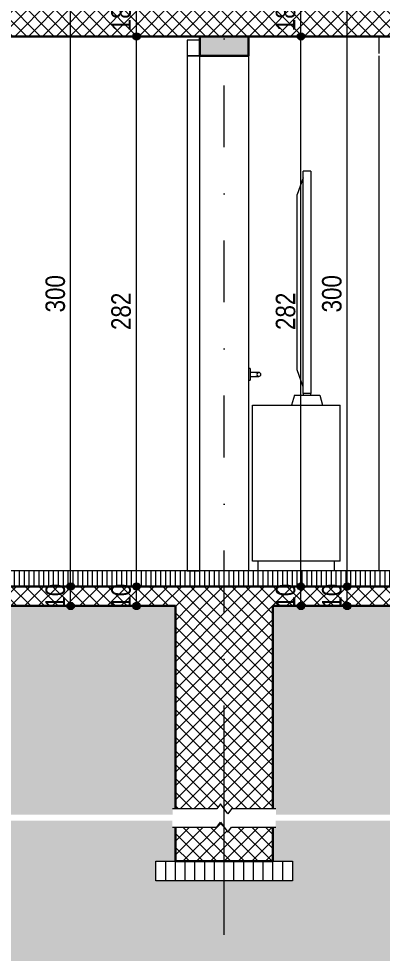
# Model space of a CAD drawing. Header units: centimetres. Extents: x -1987 to 51, y -192 to 807.
# Drawn here: x -1457 to -1270.6, y -192.1 to 291 of the extents above; entities that cross this region are included whole.
import ezdxf

# ---------------------------------------------------------------- set-up
doc = ezdxf.new("R2010")
doc.units = ezdxf.units.CM
doc.linetypes.add('Dash', pattern=[31.75, 15.875, -15.875])
doc.linetypes.add('Dash dot', pattern=[79.375, 31.75, -23.8125, 0, -23.8125])
for name, color, linetype, lineweight in [('A-ANNO-DIMS', 7, 'Continuous', 9), ('A-ANNO-DIMS-50', 7, 'Continuous', 9), ('A-DETL-GENF', 7, 'Continuous', 9), ('A-DETL-MBND', 7, 'Continuous', 9), ('A-DOOR', 7, 'Continuous', 9), ('A-DOOR-FRAM', 7, 'Continuous', 15), ('A-FLOR-FNSH', 7, 'Continuous', 9), ('A-FLOR-LEVL', 7, 'Continuous', 9), ('A-FLOR-PATT', 7, 'Continuous', 9), ('A-WALL', 7, 'Continuous', 9), ('A-WALL-PATT', 7, 'Continuous', 9), ('E-ELEC-EQPM', 7, 'Continuous', 9), ('I-FURN', 7, 'Continuous', 9), ('S-COLS', 7, 'Continuous', 9), ('S-GRID', 7, 'Continuous', 9)]:
    doc.layers.add(name, color=color, linetype=linetype, lineweight=lineweight)
doc.layers.add('A-DETL', color=7, linetype='Continuous', lineweight=9, true_color=0x008000)
doc.styles.add('Arial Narrow', font='ARIALN.TTF', dxfattribs={"height": 10})
doc.dimstyles.new('TEC_DIM', dxfattribs={"dimscale": 30.48, "dimtxt": 10.23431, "dimasz": 0.492126, "dimexe": 0.393701, "dimexo": 0.246063, "dimgap": 0, "dimtad": 1, "dimdec": 0, "dimzin": 0, "dimdsep": 46, "dimtxsty": 'Arial Narrow', "dimblk1": 'DOTSMALL', "dimblk2": 'DOTSMALL', "dimsah": 1, "dimcen": 0.09, "dimazin": 0, "dimtfac": 1, "dimtdec": 4, "dimtix": 1, "dimtmove": 0, "dimatfit": 3, "dimfxl": 0, "dimtvp": 1, "dimtolj": 1, "dimtzin": 0, "dimarcsym": 0})
pattern_1 = [(45, (-985.806, 295.661), (-3.535534, 3.535534), []), (135, (-985.806, 295.661), (-3.535534, -3.535534), [])]
pattern_2 = [(0, (-985.806, 295.661), (19.05, 19.05), [19.05, -19.05]), (0, (-985.806, 302.805), (19.05, 19.05), [19.05, -19.05]), (0, (-985.806, 309.948), (19.05, 19.05), [19.05, -19.05]), (90, (-983.425, 312.33), (-19.05, 19.05), [19.05, -19.05]), (90, (-976.281, 312.33), (-19.05, 19.05), [19.05, -19.05]), (90, (-969.137, 312.33), (-19.05, 19.05), [19.05, -19.05])]

# ---------------------------------------------------------------- blocks, each defined once
blk = doc.blocks.new('TEC-DOOR-DBL - 145x200-2360308-1-1')
at = {"layer": 'A-DOOR'}
for p, q in [((-1338.34, 111.7), (-1339.14, 111.7)), ((-1338.34, 111.7), (-1338.34, 108.7)), ((-1335.34, 109.7), (-1338.34, 109.7)), ((-1338.34, 108.7), (-1338.34, 105.7)), ((-1338.34, 107.7), (-1335.34, 107.7)), ((-1339.14, 105.7), (-1338.34, 105.7))]:
    blk.add_line(p, q, dxfattribs=at)
at = {"layer": 'A-DOOR', "flags": 128}
for points in [[(-1334.97, 109.7), (-1335.03, 109.7), (-1335.09, 109.7), (-1335.15, 109.7), (-1335.21, 109.7), (-1335.27, 109.7), (-1335.33, 109.7), (-1335.34, 109.7)], [(-1335.34, 109.7), (-1335.28, 109.7), (-1335.22, 109.7), (-1335.16, 109.7), (-1335.1, 109.7), (-1335.05, 109.7), (-1334.99, 109.7), (-1334.93, 109.7), (-1334.87, 109.7), (-1334.82, 109.7), (-1334.76, 109.7), (-1334.7, 109.7), (-1334.65, 109.7), (-1334.6, 109.7), (-1334.55, 109.7), (-1334.5, 109.7), (-1334.45, 109.7), (-1334.4, 109.7), (-1334.35, 109.7), (-1334.31, 109.7), (-1334.27, 109.7), (-1334.23, 109.7), (-1334.19, 109.7), (-1334.15, 109.7), (-1334.11, 109.7), (-1334.08, 109.7), (-1334.05, 109.7), (-1334.02, 109.7), (-1333.99, 109.7), (-1333.97, 109.7), (-1333.95, 109.7)], [(-1335.34, 107.7), (-1335.28, 107.7), (-1335.22, 107.7), (-1335.16, 107.7), (-1335.1, 107.7), (-1335.05, 107.7), (-1334.99, 107.7), (-1334.93, 107.7), (-1334.87, 107.7), (-1334.82, 107.7), (-1334.76, 107.7), (-1334.7, 107.7), (-1334.65, 107.7), (-1334.6, 107.7), (-1334.55, 107.7), (-1334.5, 107.7), (-1334.45, 107.7), (-1334.4, 107.7), (-1334.35, 107.7), (-1334.31, 107.7), (-1334.27, 107.7), (-1334.23, 107.7), (-1334.19, 107.7), (-1334.15, 107.7), (-1334.11, 107.7), (-1334.08, 107.7), (-1334.05, 107.7), (-1334.02, 107.7), (-1333.99, 107.7), (-1333.97, 107.7), (-1333.95, 107.7)], [(-1333.94, 107.7), (-1333.96, 107.7), (-1333.99, 107.7), (-1334.01, 107.7), (-1334.04, 107.7), (-1334.07, 107.7), (-1334.11, 107.7), (-1334.14, 107.7), (-1334.18, 107.7), (-1334.22, 107.7), (-1334.26, 107.7), (-1334.3, 107.7), (-1334.34, 107.7), (-1334.39, 107.7), (-1334.43, 107.7), (-1334.48, 107.7), (-1334.53, 107.7), (-1334.58, 107.7), (-1334.64, 107.7), (-1334.69, 107.7), (-1334.74, 107.7), (-1334.8, 107.7), (-1334.86, 107.7), (-1334.91, 107.7), (-1334.97, 107.7), (-1335.03, 107.7), (-1335.09, 107.7), (-1335.15, 107.7), (-1335.21, 107.7), (-1335.27, 107.7), (-1335.33, 107.7), (-1335.34, 107.7)], [(-1333.94, 109.7), (-1333.96, 109.7), (-1333.99, 109.7), (-1334.01, 109.7), (-1334.04, 109.7), (-1334.07, 109.7), (-1334.11, 109.7), (-1334.14, 109.7), (-1334.18, 109.7), (-1334.22, 109.7), (-1334.26, 109.7), (-1334.3, 109.7), (-1334.34, 109.7), (-1334.39, 109.7), (-1334.43, 109.7), (-1334.48, 109.7), (-1334.53, 109.7), (-1334.58, 109.7), (-1334.64, 109.7), (-1334.69, 109.7), (-1334.74, 109.7), (-1334.8, 109.7), (-1334.86, 109.7), (-1334.91, 109.7)]]:
    blk.add_lwpolyline(points, dxfattribs=at)
at = {"layer": 'A-DOOR'}
for start, end in [(0, 180), (180, 0)]:
    blk.add_arc((-1333.84, 108.7), 1, start, end, dxfattribs=at)
blk = doc.blocks.new('TU SF 1 - Schiebetüre Aufgesetzt - ML - 885 x 2135-2435081-1-1')
at = {"layer": 'A-DOOR', "lineweight": 15}
for p, q in [((-1364.14, 272), (-1370.64, 272)), ((-1370.64, 272), (-1370.64, 8)), ((-1364.14, 8), (-1364.14, 272)), ((-1370.64, 8), (-1364.14, 8))]:
    blk.add_line(p, q, dxfattribs=at)
at = {"layer": 'A-DOOR-FRAM'}
for p, q in [((-1364.14, 280), (-1370.64, 280)), ((-1370.64, 280), (-1370.64, 272)), ((-1364.14, 272), (-1364.14, 280)), ((-1370.64, 272), (-1364.14, 272))]:
    blk.add_line(p, q, dxfattribs=at)
blk = doc.blocks.new('ШКАФ - ШКАФ-2262984-1-1')
at = {"layer": 'I-FURN', "color": 253, "true_color": 0xaaaaaa}
for p, q in [((-1337.14, 93), (-1292.14, 93)), ((-1337.14, 13), (-1337.14, 93)), ((-1292.14, 13), (-1292.14, 93)), ((-1292.14, 13), (-1337.14, 13)), ((-1334.14, 8), (-1334.14, 13)), ((-1295.14, 8), (-1295.14, 13))]:
    blk.add_line(p, q, dxfattribs=at)
blk = doc.blocks.new('TV - 85 Zoll-2243002-1-1')
at = {"layer": 'E-ELEC-EQPM', "color": 253, "true_color": 0xaaaaaa}
for p, q in [((-1311.14, 99), (-1311.14, 212.9)), ((-1307.14, 212.9), (-1311.14, 212.9)), ((-1307.14, 212.9), (-1307.14, 99)), ((-1311.14, 209.47), (-1314.14, 200.9)), ((-1314.14, 111), (-1314.14, 200.9)), ((-1311.14, 102.43), (-1314.14, 111)), ((-1315.64, 98), (-1317.14, 93)), ((-1311.14, 99), (-1311.14, 98)), ((-1307.14, 99), (-1311.14, 99)), ((-1307.14, 98), (-1307.14, 99)), ((-1302.64, 98), (-1301.14, 93))]:
    blk.add_line(p, q, dxfattribs=at)
at = {"layer": 'E-ELEC-EQPM', "color": 253, "true_color": 0xaaaaaa, "flags": 128}
for points in [[(-1315.64, 98), (-1315.42, 98), (-1314.77, 98), (-1313.74, 98), (-1312.39, 98), (-1310.83, 98), (-1309.14, 98)], [(-1309.14, 98), (-1307.46, 98), (-1305.89, 98), (-1304.55, 98), (-1303.51, 98), (-1302.86, 98), (-1302.64, 98)]]:
    blk.add_lwpolyline(points, dxfattribs=at)
blk = doc.blocks.new('TEC-BREAKLINE - M_Break Line-2500870-1-1')
at = {"layer": 'A-DETL-GENF'}
for p, q in [((-1762.95, -114), (-1785.63, -114)), ((-1761.05, -111.46), (-1762.95, -114)), ((-1757.24, -116.54), (-1761.05, -111.46)), ((-1755.33, -114), (-1757.24, -116.54)), ((-1732.57, -114), (-1755.33, -114))]:
    blk.add_line(p, q, dxfattribs=at)
blk = doc.blocks.new('TEC-BREAKLINE - M_Break Line-V26-1-1')
at = {"layer": 'A-DETL-GENF'}
for p, q in [((-1785.72, -123.37), (-1762.95, -123.37)), ((-1762.95, -123.37), (-1761.05, -120.83)), ((-1761.05, -120.83), (-1757.24, -125.91)), ((-1757.24, -125.91), (-1755.33, -123.37)), ((-1755.33, -123.37), (-1732.66, -123.37))]:
    blk.add_line(p, q, dxfattribs=at)
blk = doc.blocks.new('DIMBLOCK11-1-1')
at = {"layer": 'A-ANNO-DIMS-50', "transparency": 16777216}
h = blk.add_hatch(color=256, dxfattribs=at)
edge = h.paths.add_edge_path()
edge.add_arc((-1396.65, 0), 1.87, 0, 360)
h = blk.add_hatch(color=256, dxfattribs=at)
edge = h.paths.add_edge_path()
edge.add_arc((-1396.65, -10), 1.87, 0, 360)
for p, q in [((-1391.8, 0), (-1408.65, 0)), ((-1396.65, -10), (-1396.65, 0)), ((-1396.65, 0), (-1391.8, 0)), ((-1391.8, -10), (-1408.65, -10)), ((-1396.65, -10), (-1391.8, -10))]:
    blk.add_line(p, q, dxfattribs=at)
for centre in [(-1396.65, 0), (-1396.65, -10)]:
    blk.add_circle(centre, 1.87, dxfattribs=at)
at = {"layer": 'A-ANNO-DIMS-50', "color": 0, "transparency": 16777216, "insert": (-1409.57, -11.34), "char_height": 10, "width": 15.2053, "attachment_point": 1, "rotation": 90, "line_spacing_factor": 0.974696, "style": 'Arial Narrow'}
blk.add_mtext('10', dxfattribs=at)
blk = doc.blocks.new('_DotSmall')
at = {"color": 0, "linetype": 'ByBlock', "const_width": 0.5}
blk.add_lwpolyline([(-0.0625, 0, 1), (0.0625, 0, 1)], format="xyb", close=True, dxfattribs=at)
blk = doc.blocks.new('DIMBLOCK12-1-1')
at = {"layer": 'A-ANNO-DIMS-50', "transparency": 16777216}
h = blk.add_hatch(color=256, dxfattribs=at)
edge = h.paths.add_edge_path()
edge.add_arc((-1396.65, 282), 1.88, 0, 360)
h = blk.add_hatch(color=256, dxfattribs=at)
edge = h.paths.add_edge_path()
edge.add_arc((-1396.65, 0), 1.87, 0, 360)
for p, q in [((-1391.8, 282), (-1408.65, 282)), ((-1396.65, 0), (-1396.65, 282)), ((-1396.65, 282), (-1391.8, 282)), ((-1391.8, 0), (-1408.65, 0)), ((-1396.65, 0), (-1391.8, 0))]:
    blk.add_line(p, q, dxfattribs=at)
for centre, radius in [((-1396.65, 282), 1.88), ((-1396.65, 0), 1.87)]:
    blk.add_circle(centre, radius, dxfattribs=at)
at = {"layer": 'A-ANNO-DIMS-50', "color": 0, "transparency": 16777216, "insert": (-1409.57, 131.5), "char_height": 10, "width": 22.8079, "attachment_point": 1, "rotation": 90, "line_spacing_factor": 0.974696, "style": 'Arial Narrow'}
blk.add_mtext('282', dxfattribs=at)
blk = doc.blocks.new('DIMBLOCK13-1-1')
at = {"layer": 'A-ANNO-DIMS-50', "transparency": 16777216}
h = blk.add_hatch(color=256, dxfattribs=at)
edge = h.paths.add_edge_path()
edge.add_arc((-1396.65, 300), 1.88, 0, 360)
h = blk.add_hatch(color=256, dxfattribs=at)
edge = h.paths.add_edge_path()
edge.add_arc((-1396.65, 282), 1.88, 0, 360)
for p, q in [((-1391.8, 300), (-1408.65, 300)), ((-1396.65, 282), (-1396.65, 300)), ((-1396.65, 300), (-1391.8, 300)), ((-1391.8, 282), (-1408.65, 282)), ((-1396.65, 282), (-1391.8, 282))]:
    blk.add_line(p, q, dxfattribs=at)
for centre in [(-1396.65, 300), (-1396.65, 282)]:
    blk.add_circle(centre, 1.88, dxfattribs=at)
at = {"layer": 'A-ANNO-DIMS-50', "color": 0, "transparency": 16777216, "insert": (-1409.57, 284.66), "char_height": 10, "width": 15.2053, "attachment_point": 1, "rotation": 90, "line_spacing_factor": 0.974696, "style": 'Arial Narrow'}
blk.add_mtext('18', dxfattribs=at)
blk = doc.blocks.new('DIMBLOCK15-1-1')
at = {"layer": 'A-ANNO-DIMS-50', "transparency": 16777216}
h = blk.add_hatch(color=256, dxfattribs=at)
edge = h.paths.add_edge_path()
edge.add_arc((-1430.41, 0), 1.88, 0, 360)
h = blk.add_hatch(color=256, dxfattribs=at)
edge = h.paths.add_edge_path()
edge.add_arc((-1430.41, -10), 1.88, 0, 360)
for p, q in [((-1425.56, 0), (-1442.41, 0)), ((-1430.41, -10), (-1430.41, 0)), ((-1430.41, 0), (-1425.56, 0)), ((-1425.56, -10), (-1442.41, -10)), ((-1430.41, -10), (-1425.56, -10))]:
    blk.add_line(p, q, dxfattribs=at)
for centre in [(-1430.41, 0), (-1430.41, -10)]:
    blk.add_circle(centre, 1.88, dxfattribs=at)
at = {"layer": 'A-ANNO-DIMS-50', "color": 0, "transparency": 16777216, "insert": (-1443.33, -11.34), "char_height": 10, "width": 15.2053, "attachment_point": 1, "rotation": 90, "line_spacing_factor": 0.974696, "style": 'Arial Narrow'}
blk.add_mtext('10', dxfattribs=at)
blk = doc.blocks.new('DIMBLOCK16-1-1')
at = {"layer": 'A-ANNO-DIMS-50', "transparency": 16777216}
h = blk.add_hatch(color=256, dxfattribs=at)
edge = h.paths.add_edge_path()
edge.add_arc((-1430.41, 300), 1.88, 0, 360)
h = blk.add_hatch(color=256, dxfattribs=at)
edge = h.paths.add_edge_path()
edge.add_arc((-1430.41, 0), 1.88, 0, 360)
for p, q in [((-1425.56, 300), (-1442.41, 300)), ((-1430.41, 0), (-1430.41, 300)), ((-1430.41, 300), (-1425.56, 300)), ((-1425.56, 0), (-1442.41, 0)), ((-1430.41, 0), (-1425.56, 0))]:
    blk.add_line(p, q, dxfattribs=at)
for centre in [(-1430.41, 300), (-1430.41, 0)]:
    blk.add_circle(centre, 1.88, dxfattribs=at)
at = {"layer": 'A-ANNO-DIMS-50', "color": 0, "transparency": 16777216, "insert": (-1443.33, 140.5), "char_height": 10, "width": 22.8079, "attachment_point": 1, "rotation": 90, "line_spacing_factor": 0.974696, "style": 'Arial Narrow'}
blk.add_mtext('300', dxfattribs=at)
blk = doc.blocks.new('DIMBLOCK18-1-1')
at = {"layer": 'A-ANNO-DIMS-50', "transparency": 16777216}
h = blk.add_hatch(color=256, dxfattribs=at)
edge = h.paths.add_edge_path()
edge.add_arc((-1312.26, 0), 1.87, 0, 360)
h = blk.add_hatch(color=256, dxfattribs=at)
edge = h.paths.add_edge_path()
edge.add_arc((-1312.26, -10), 1.87, 0, 360)
for p, q in [((-1307.41, 0), (-1324.26, 0)), ((-1312.26, -10), (-1312.26, 0)), ((-1312.26, 0), (-1307.41, 0)), ((-1307.41, -10), (-1324.26, -10)), ((-1312.26, -10), (-1307.41, -10))]:
    blk.add_line(p, q, dxfattribs=at)
for centre in [(-1312.26, 0), (-1312.26, -10)]:
    blk.add_circle(centre, 1.87, dxfattribs=at)
at = {"layer": 'A-ANNO-DIMS-50', "color": 0, "transparency": 16777216, "insert": (-1325.19, -11.34), "char_height": 10, "width": 15.2053, "attachment_point": 1, "rotation": 90, "line_spacing_factor": 0.974696, "style": 'Arial Narrow'}
blk.add_mtext('10', dxfattribs=at)
blk = doc.blocks.new('DIMBLOCK19-1-1')
at = {"layer": 'A-ANNO-DIMS-50', "transparency": 16777216}
h = blk.add_hatch(color=256, dxfattribs=at)
edge = h.paths.add_edge_path()
edge.add_arc((-1312.26, 282), 1.88, 0, 360)
h = blk.add_hatch(color=256, dxfattribs=at)
edge = h.paths.add_edge_path()
edge.add_arc((-1312.26, 0), 1.87, 0, 360)
for p, q in [((-1307.41, 282), (-1324.26, 282)), ((-1312.26, 0), (-1312.26, 282)), ((-1312.26, 282), (-1307.41, 282)), ((-1307.41, 0), (-1324.26, 0)), ((-1312.26, 0), (-1307.41, 0))]:
    blk.add_line(p, q, dxfattribs=at)
for centre, radius in [((-1312.26, 282), 1.88), ((-1312.26, 0), 1.87)]:
    blk.add_circle(centre, radius, dxfattribs=at)
at = {"layer": 'A-ANNO-DIMS-50', "color": 0, "transparency": 16777216, "insert": (-1325.19, 131.5), "char_height": 10, "width": 22.8079, "attachment_point": 1, "rotation": 90, "line_spacing_factor": 0.974696, "style": 'Arial Narrow'}
blk.add_mtext('282', dxfattribs=at)
blk = doc.blocks.new('DIMBLOCK20-1-1')
at = {"layer": 'A-ANNO-DIMS-50', "transparency": 16777216}
h = blk.add_hatch(color=256, dxfattribs=at)
edge = h.paths.add_edge_path()
edge.add_arc((-1312.26, 300), 1.88, 0, 360)
h = blk.add_hatch(color=256, dxfattribs=at)
edge = h.paths.add_edge_path()
edge.add_arc((-1312.26, 282), 1.88, 0, 360)
for p, q in [((-1307.41, 300), (-1324.26, 300)), ((-1312.26, 282), (-1312.26, 300)), ((-1312.26, 300), (-1307.41, 300)), ((-1307.41, 282), (-1324.26, 282)), ((-1312.26, 282), (-1307.41, 282))]:
    blk.add_line(p, q, dxfattribs=at)
for centre in [(-1312.26, 300), (-1312.26, 282)]:
    blk.add_circle(centre, 1.88, dxfattribs=at)
at = {"layer": 'A-ANNO-DIMS-50', "color": 0, "transparency": 16777216, "insert": (-1325.19, 284.66), "char_height": 10, "width": 15.2053, "attachment_point": 1, "rotation": 90, "line_spacing_factor": 0.974696, "style": 'Arial Narrow'}
blk.add_mtext('18', dxfattribs=at)
blk = doc.blocks.new('DIMBLOCK22-1-1')
at = {"layer": 'A-ANNO-DIMS-50', "transparency": 16777216}
h = blk.add_hatch(color=256, dxfattribs=at)
edge = h.paths.add_edge_path()
edge.add_arc((-1288.53, 0), 1.87, 0, 360)
h = blk.add_hatch(color=256, dxfattribs=at)
edge = h.paths.add_edge_path()
edge.add_arc((-1288.53, -10), 1.87, 0, 360)
for p, q in [((-1283.68, 0), (-1300.53, 0)), ((-1288.53, -10), (-1288.53, 0)), ((-1288.53, 0), (-1283.68, 0)), ((-1283.68, -10), (-1300.53, -10)), ((-1288.53, -10), (-1283.68, -10))]:
    blk.add_line(p, q, dxfattribs=at)
for centre in [(-1288.53, 0), (-1288.53, -10)]:
    blk.add_circle(centre, 1.87, dxfattribs=at)
at = {"layer": 'A-ANNO-DIMS-50', "color": 0, "transparency": 16777216, "insert": (-1301.45, -11.34), "char_height": 10, "width": 15.2053, "attachment_point": 1, "rotation": 90, "line_spacing_factor": 0.974696, "style": 'Arial Narrow'}
blk.add_mtext('10', dxfattribs=at)
blk = doc.blocks.new('DIMBLOCK23-1-1')
at = {"layer": 'A-ANNO-DIMS-50', "transparency": 16777216}
h = blk.add_hatch(color=256, dxfattribs=at)
edge = h.paths.add_edge_path()
edge.add_arc((-1288.53, 300), 1.88, 0, 360)
h = blk.add_hatch(color=256, dxfattribs=at)
edge = h.paths.add_edge_path()
edge.add_arc((-1288.53, 0), 1.87, 0, 360)
for p, q in [((-1283.68, 300), (-1300.53, 300)), ((-1288.53, 0), (-1288.53, 300)), ((-1288.53, 300), (-1283.68, 300)), ((-1283.68, 0), (-1300.53, 0)), ((-1288.53, 0), (-1283.68, 0))]:
    blk.add_line(p, q, dxfattribs=at)
for centre, radius in [((-1288.53, 300), 1.88), ((-1288.53, 0), 1.87)]:
    blk.add_circle(centre, radius, dxfattribs=at)
at = {"layer": 'A-ANNO-DIMS-50', "color": 0, "transparency": 16777216, "insert": (-1301.45, 140.5), "char_height": 10, "width": 22.8079, "attachment_point": 1, "rotation": 90, "line_spacing_factor": 0.974696, "style": 'Arial Narrow'}
blk.add_mtext('300', dxfattribs=at)

msp = doc.modelspace()

# ---------------------------------------------------------------- hatches: boundary and pattern name
at = {"layer": 'A-DETL-GENF'}
h = msp.add_hatch(dxfattribs=at)
h.set_pattern_fill('FP1_13', color=256, style=0, pattern_type=2)
h.set_pattern_definition(pattern_2)
h.paths.add_polyline_path([(-97.77, -116.98), (16.27, -116.98), (16.27, -30), (-204.14, -30), (-204.14, -100), (-209.14, -100), (-209.14, -114), (-207.51, -114), (-207.51, -116.98), (-108.91, -116.98)])
h.paths.add_polyline_path([(-1785.63, -116.98), (-1785.63, -114), (-1784.14, -114), (-1784.14, -100), (-1799.14, -100), (-1799.14, -30), (-1986.6, -30), (-1986.6, -116.98), (-1786.27, -116.98)])
h.paths.add_polyline_path([(-1727.85, -116.98), (-1378.13, -116.98), (-1378.13, -114), (-1376.64, -114), (-1376.64, -10), (-1734.14, -10), (-1734.14, -114), (-1732.57, -114), (-1732.57, -116.98)])
h.paths.add_polyline_path([(-1325.07, -116.98), (-735.63, -116.98), (-735.63, -114), (-734.14, -114), (-734.14, -10), (-1326.64, -10), (-1326.64, -114), (-1325.07, -114), (-1325.07, -116.54)])
h.paths.add_polyline_path([(-241, -116.98), (-241, -114), (-239.14, -114), (-239.14, -20), (-684.14, -20), (-684.14, -114), (-682.57, -114), (-682.57, -116.98), (-245.2, -116.98)])
h = msp.add_hatch(dxfattribs=at)
h.set_pattern_fill('FP1_13', color=256, style=0, pattern_type=2)
h.set_pattern_definition(pattern_2)
h.paths.add_polyline_path([(-985.17, -192.07), (16.27, -192.07), (16.27, -120.01), (-207.41, -120.01), (-207.41, -123.37), (-209.14, -123.37), (-209.14, -140.87), (-199.14, -140.87), (-199.14, -150.87), (-249.14, -150.87), (-249.14, -140.87), (-239.14, -140.87), (-239.14, -123.37), (-241.15, -123.37), (-241.15, -120.01), (-682.66, -120.01), (-682.66, -123.37), (-684.14, -123.37), (-684.14, -140.87), (-674.14, -140.87), (-674.14, -150.87), (-744.14, -150.87), (-744.14, -140.87), (-734.14, -140.87), (-734.14, -123.37), (-735.72, -123.37), (-735.72, -120.01), (-1325.16, -120.01), (-1325.16, -123.37), (-1326.64, -123.37), (-1326.64, -140.87), (-1316.64, -140.87), (-1316.64, -150.87), (-1386.64, -150.87), (-1386.64, -140.87), (-1376.64, -140.87), (-1376.64, -123.37), (-1378.22, -123.37), (-1378.22, -120.01), (-1732.66, -120.01), (-1732.66, -123.37), (-1734.14, -123.37), (-1734.14, -140.87), (-1724.14, -140.87), (-1724.14, -150.87), (-1794.14, -150.87), (-1794.14, -140.87), (-1784.14, -140.87), (-1784.14, -123.37), (-1785.72, -123.37), (-1785.72, -120.01), (-1986.6, -120.01), (-1986.6, -192.07), (-1429.96, -192.07)])
at = {"layer": 'A-FLOR-PATT'}
h = msp.add_hatch(dxfattribs=at)
h.set_pattern_fill('FP1_11', color=256, style=0, pattern_type=2)
h.set_pattern_definition(pattern_1)
h.paths.add_polyline_path([(-1086.87, 282), (-224.14, 282), (-224.14, 300), (-1784.14, 300), (-1784.14, 282), (-1090.79, 282)])
at = {"layer": 'A-FLOR-PATT', "true_color": 0x787878}
h = msp.add_hatch(dxfattribs=at)
h.set_pattern_fill('FP1_5', color=8, style=0, pattern_type=2)
h.set_pattern_definition([(270, (-1004.143, 8), (2.5, 2e-16), [])])
h.paths.add_polyline_path([(-709.14, 0), (-709.14, 8), (-1784.14, 8), (-1784.14, 0), (-734.81, 0)])
at = {"layer": 'A-FLOR-PATT'}
h = msp.add_hatch(dxfattribs=at)
h.set_pattern_fill('FP1_11', color=256, style=0, pattern_type=2)
h.set_pattern_definition(pattern_1)
h.paths.add_polyline_path([(-1784.14, -10), (-684.14, -10), (-684.14, 0), (-1784.14, 0), (-1784.14, -0.69)])
at = {"layer": 'A-FLOR-PATT', "true_color": 0x787878}
h = msp.add_hatch(dxfattribs=at)
h.set_pattern_fill('FP1_14', color=8, style=0, pattern_type=2)
h.set_pattern_definition([(270, (-1006.643, -180), (5, 3e-16), [])])
h.paths.add_polyline_path([(-199.14, -150.87), (-199.14, -140.87), (-249.14, -140.87), (-249.14, -150.87), (-215.23, -150.87)])
h.paths.add_polyline_path([(-1724.14, -150.87), (-1724.14, -140.87), (-1794.14, -140.87), (-1794.14, -150.87), (-1734.14, -150.87)])
h.paths.add_polyline_path([(-1386.64, -150.87), (-1316.64, -150.87), (-1316.64, -140.87), (-1386.64, -140.87)])
h.paths.add_polyline_path([(-674.14, -150.87), (-674.14, -140.87), (-744.14, -140.87), (-744.14, -150.87)])
at = {"layer": 'A-WALL-PATT', "true_color": 0x808080}
msp.add_hatch(color=8, dxfattribs=at).paths.add_polyline_path([(-1345.05, 272), (-1339.14, 272), (-1339.14, 282), (-1364.14, 282), (-1364.14, 272), (-1360.7, 272)])
at = {"layer": 'A-WALL-PATT'}
h = msp.add_hatch(dxfattribs=at)
h.set_pattern_fill('FP1_11', color=256, style=0, pattern_type=2)
h.set_pattern_definition(pattern_1)
h.paths.add_polyline_path([(-1349.74, -116.54), (-1347.83, -114), (-1326.64, -114), (-1326.64, -10), (-1376.64, -10), (-1376.64, -114), (-1355.45, -114), (-1353.55, -111.46), (-1351.64, -114)])
h = msp.add_hatch(dxfattribs=at)
h.set_pattern_fill('FP1_11', color=256, style=0, pattern_type=2)
h.set_pattern_definition(pattern_1)
h.paths.add_polyline_path([(-1376.64, -140.87), (-1326.64, -140.87), (-1326.64, -123.37), (-1347.83, -123.37), (-1349.74, -125.91), (-1353.55, -120.83), (-1355.45, -123.37), (-1376.64, -123.37)])

# ---------------------------------------------------------------- linework, layer by layer
at = {"layer": 'A-DETL', "color": 7, "lineweight": 30}
for p, q in [((-1364.14, 282), (-1339.14, 282)), ((-1376.64, -10), (-1734.14, -10)), ((-1376.64, -114), (-1376.64, -10)), ((-734.14, -10), (-1326.64, -10)), ((-1326.64, -10), (-1326.64, -114)), ((-1376.64, -140.87), (-1376.64, -123.37)), ((-1326.64, -123.37), (-1326.64, -140.87)), ((-1376.64, -140.87), (-1326.64, -140.87))]:
    msp.add_line(p, q, dxfattribs=at)
at = {"layer": 'A-DETL-MBND'}
for p, q in [((-1386.64, -150.87), (-1386.64, -140.87)), ((-1386.64, -140.87), (-1376.64, -140.87)), ((-1326.64, -140.87), (-1316.64, -140.87)), ((-1316.64, -140.87), (-1316.64, -150.87)), ((-1316.64, -150.87), (-1386.64, -150.87))]:
    msp.add_line(p, q, dxfattribs=at)
at = {"layer": 'A-FLOR-FNSH', "lineweight": 30}
for p, q in [((-1759.14, 282), (-1364.14, 282)), ((-1339.14, 282), (-709.14, 282)), ((-1784.14, 0), (-709.14, 0))]:
    msp.add_line(p, q, dxfattribs=at)
at = {"layer": 'A-FLOR-FNSH'}
msp.add_line((-1240.14, 8), (-1784.14, 8), dxfattribs=at)
at = {"layer": 'A-FLOR-LEVL', "linetype": 'Dash'}
msp.add_line((-1881.56, 0), (-42.9, 0), dxfattribs=at)
at = {"layer": 'A-WALL', "lineweight": 30}
for p, q in [((-1364.14, 282), (-1364.14, 272)), ((-1339.14, 272), (-1339.14, 282)), ((-1364.14, 272), (-1339.14, 272))]:
    msp.add_line(p, q, dxfattribs=at)
at = {"layer": 'A-WALL'}
for p, q in [((-1272.14, 273.25), (-1272.14, 282)), ((-1272.14, 8), (-1272.14, 272))]:
    msp.add_line(p, q, dxfattribs=at)
at = {"layer": 'S-COLS'}
msp.add_line((-1339.14, 272), (-1339.14, 8), dxfattribs=at)
at = {"layer": 'S-GRID', "color": 1, "linetype": 'Dash dot', "lineweight": 18, "true_color": 0xff0000}
msp.add_line((-1351.64, -92.75), (-1351.64, 652.09), dxfattribs=at)
at = {"layer": 'S-GRID', "color": 1, "lineweight": 18, "true_color": 0xff0000}
msp.add_line((-1351.64, -178.62), (-1351.64, -92.75), dxfattribs=at)

# ---------------------------------------------------------------- block references
at = {"layer": 'A-DETL-GENF'}
for name in ['TEC-BREAKLINE - M_Break Line-2500870-1-1', 'TEC-BREAKLINE - M_Break Line-V26-1-1']:
    msp.add_blockref(name, (407.5, 0), dxfattribs=at)
at = {"layer": 'A-DOOR', "lineweight": 15}
msp.add_blockref('TU SF 1 - Schiebetüre Aufgesetzt - ML - 885 x 2135-2435081-1-1', (0, 0), dxfattribs=at)
at = {"layer": 'A-DOOR'}
msp.add_blockref('TEC-DOOR-DBL - 145x200-2360308-1-1', (0, 0), dxfattribs=at)
at = {"layer": 'E-ELEC-EQPM', "color": 253, "true_color": 0xaaaaaa}
msp.add_blockref('TV - 85 Zoll-2243002-1-1', (0, 0), dxfattribs=at)
at = {"layer": 'I-FURN', "color": 253, "true_color": 0xaaaaaa}
msp.add_blockref('ШКАФ - ШКАФ-2262984-1-1', (0, 0), dxfattribs=at)

# ---------------------------------------------------------------- dimensions: what is measured, and where the dimension line sits
at = {"layer": 'A-ANNO-DIMS'}
for base, p1, p2, override, picture, middle in [((-1430.41, 300), (-1433.06, 0), (-1433.06, 300), {"dimpost": '<>', "dimfxl": 300}, 'DIMBLOCK16-1-1', (-1435.51, 150)), ((-1396.65, 300), (-1399.3, 282), (-1399.3, 300), {"dimpost": '<>', "dimfxl": 18}, 'DIMBLOCK13-1-1', (-1401.75, 291)), ((-1312.26, 300), (-1314.91, 282), (-1314.91, 300), {"dimpost": '<>', "dimfxl": 18}, 'DIMBLOCK20-1-1', (-1317.37, 291)), ((-1288.53, 300), (-1291.18, 0), (-1291.18, 300), {"dimpost": '<>', "dimfxl": 300}, 'DIMBLOCK23-1-1', (-1293.63, 150)), ((-1396.65, 282), (-1399.3, 0), (-1399.3, 282), {"dimpost": '<>', "dimfxl": 282}, 'DIMBLOCK12-1-1', (-1401.75, 141)), ((-1312.26, 282), (-1314.91, 0), (-1314.91, 282), {"dimpost": '<>', "dimfxl": 282}, 'DIMBLOCK19-1-1', (-1317.37, 141)), ((-1430.41, 0), (-1433.06, -10), (-1433.06, 0), {"dimpost": '<>', "dimfxl": 10}, 'DIMBLOCK15-1-1', (-1435.51, -5)), ((-1396.65, 0), (-1399.3, -10), (-1399.3, 0), {"dimpost": '<>', "dimfxl": 10}, 'DIMBLOCK11-1-1', (-1401.75, -5)), ((-1312.26, 0), (-1314.91, -10), (-1314.91, 0), {"dimpost": '<>', "dimfxl": 10}, 'DIMBLOCK18-1-1', (-1317.37, -5)), ((-1288.53, 0), (-1291.18, -10), (-1291.18, 0), {"dimpost": '<>', "dimfxl": 10}, 'DIMBLOCK22-1-1', (-1293.63, -5))]:
    dim = msp.add_linear_dim(base=base, p1=p1, p2=p2, angle=90, dimstyle='TEC_DIM', override=override, dxfattribs=at)
    dim.commit()
    dim.dimension.update_dxf_attribs({"geometry": picture, "text_midpoint": middle})

doc.saveas('drawing.dxf')
